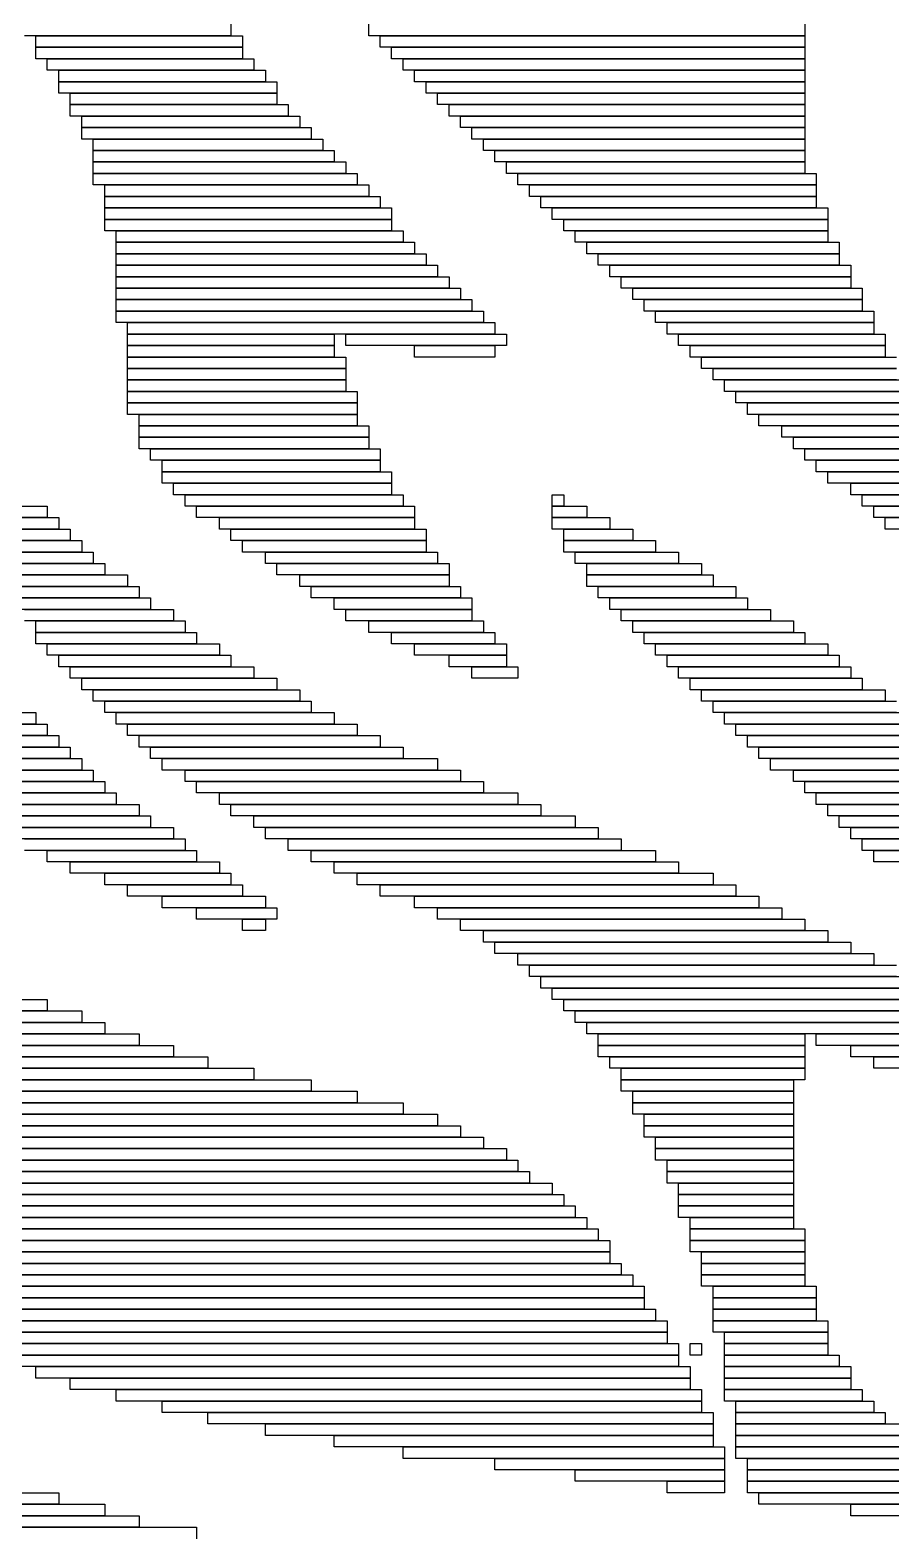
# Model space of a CAD drawing. Extents: x 24 to 1007, y 0 to 1020.
# Drawn here: x 651.5 to 726.5, y 632.5 to 763.5 of the extents above; entities that cross this region are included whole.
import ezdxf

# ---------------------------------------------------------------- set-up
doc = ezdxf.new("R2010")
doc.units = 0

msp = doc.modelspace()

# ---------------------------------------------------------------- linework, layer by layer
for p, q in [((669, 764), (669, 763)), ((681, 763), (681, 764)), ((719, 764), (719, 763)), ((669, 763), (651, 763)), ((652, 763), (670, 763)), ((652, 762), (652, 763)), ((670, 763), (670, 762)), ((719, 763), (681, 763)), ((682, 763), (719, 763)), ((682, 762), (682, 763)), ((719, 763), (719, 762)), ((670, 762), (652, 762)), ((652, 762), (670, 762)), ((652, 761), (652, 762)), ((670, 762), (670, 761)), ((719, 762), (682, 762)), ((683, 762), (719, 762)), ((683, 761), (683, 762)), ((719, 762), (719, 761)), ((670, 761), (652, 761)), ((653, 761), (671, 761)), ((653, 760), (653, 761)), ((671, 760), (653, 760)), ((654, 760), (672, 760)), ((654, 759), (654, 760)), ((671, 761), (671, 760)), ((672, 760), (672, 759)), ((719, 761), (683, 761)), ((684, 761), (719, 761)), ((684, 760), (684, 761)), ((719, 760), (684, 760)), ((685, 760), (719, 760)), ((685, 759), (685, 760)), ((719, 761), (719, 760)), ((719, 760), (719, 759)), ((672, 759), (654, 759)), ((654, 759), (673, 759)), ((654, 758), (654, 759)), ((673, 759), (673, 758)), ((719, 759), (685, 759)), ((686, 759), (719, 759)), ((686, 758), (686, 759)), ((719, 759), (719, 758)), ((673, 758), (654, 758)), ((655, 758), (673, 758)), ((655, 757), (655, 758)), ((673, 758), (673, 757)), ((719, 758), (686, 758)), ((687, 758), (719, 758)), ((687, 757), (687, 758)), ((719, 758), (719, 757)), ((673, 757), (655, 757)), ((655, 757), (674, 757)), ((655, 756), (655, 757)), ((674, 756), (655, 756)), ((656, 756), (675, 756)), ((656, 755), (656, 756)), ((674, 757), (674, 756)), ((675, 756), (675, 755)), ((719, 757), (687, 757)), ((688, 757), (719, 757)), ((688, 756), (688, 757)), ((719, 756), (688, 756)), ((689, 756), (719, 756)), ((689, 755), (689, 756)), ((719, 757), (719, 756)), ((719, 756), (719, 755)), ((675, 755), (656, 755)), ((656, 755), (676, 755)), ((656, 754), (656, 755)), ((676, 755), (676, 754)), ((719, 755), (689, 755)), ((690, 755), (719, 755)), ((690, 754), (690, 755)), ((719, 755), (719, 754)), ((676, 754), (656, 754)), ((657, 754), (677, 754)), ((657, 753), (657, 754)), ((677, 754), (677, 753)), ((719, 754), (690, 754)), ((691, 754), (719, 754)), ((691, 753), (691, 754)), ((719, 754), (719, 753)), ((677, 753), (657, 753)), ((657, 753), (678, 753)), ((657, 752), (657, 753)), ((678, 752), (657, 752)), ((657, 752), (679, 752)), ((657, 751), (657, 752)), ((678, 753), (678, 752)), ((679, 752), (679, 751)), ((719, 753), (691, 753)), ((692, 753), (719, 753)), ((692, 752), (692, 753)), ((719, 752), (692, 752)), ((693, 752), (719, 752)), ((693, 751), (693, 752)), ((719, 753), (719, 752)), ((719, 752), (719, 751)), ((679, 751), (657, 751)), ((657, 751), (680, 751)), ((657, 750), (657, 751)), ((680, 751), (680, 750)), ((719, 751), (693, 751)), ((694, 751), (720, 751)), ((694, 750), (694, 751)), ((720, 751), (720, 750)), ((680, 750), (657, 750)), ((658, 750), (681, 750)), ((658, 749), (658, 750)), ((681, 750), (681, 749)), ((720, 750), (694, 750)), ((695, 750), (720, 750)), ((695, 749), (695, 750)), ((720, 750), (720, 749)), ((681, 749), (658, 749)), ((658, 749), (682, 749)), ((658, 748), (658, 749)), ((682, 749), (682, 748)), ((720, 749), (695, 749)), ((696, 749), (720, 749)), ((696, 748), (696, 749)), ((720, 749), (720, 748)), ((682, 748), (658, 748)), ((658, 748), (683, 748)), ((658, 747), (658, 748)), ((683, 747), (658, 747)), ((658, 747), (683, 747)), ((658, 746), (658, 747)), ((683, 748), (683, 747)), ((683, 747), (683, 746)), ((720, 748), (696, 748)), ((697, 748), (721, 748)), ((697, 747), (697, 748)), ((721, 747), (697, 747)), ((698, 747), (721, 747)), ((698, 746), (698, 747)), ((721, 748), (721, 747)), ((721, 747), (721, 746)), ((683, 746), (658, 746)), ((659, 746), (684, 746)), ((659, 745), (659, 746)), ((684, 746), (684, 745)), ((721, 746), (698, 746)), ((699, 746), (721, 746)), ((699, 745), (699, 746)), ((721, 746), (721, 745)), ((684, 745), (659, 745)), ((659, 745), (685, 745)), ((659, 744), (659, 745)), ((685, 745), (685, 744)), ((721, 745), (699, 745)), ((700, 745), (722, 745)), ((700, 744), (700, 745)), ((722, 745), (722, 744)), ((685, 744), (659, 744)), ((659, 744), (686, 744)), ((659, 743), (659, 744)), ((686, 743), (659, 743)), ((659, 743), (687, 743)), ((659, 742), (659, 743)), ((686, 744), (686, 743)), ((687, 743), (687, 742)), ((722, 744), (700, 744)), ((701, 744), (722, 744)), ((701, 743), (701, 744)), ((722, 743), (701, 743)), ((702, 743), (723, 743)), ((702, 742), (702, 743)), ((722, 744), (722, 743)), ((723, 743), (723, 742)), ((687, 742), (659, 742)), ((659, 742), (688, 742)), ((659, 741), (659, 742)), ((688, 742), (688, 741)), ((723, 742), (702, 742)), ((703, 742), (723, 742)), ((703, 741), (703, 742)), ((723, 742), (723, 741)), ((688, 741), (659, 741)), ((659, 741), (689, 741)), ((659, 740), (659, 741)), ((689, 741), (689, 740)), ((723, 741), (703, 741)), ((704, 741), (724, 741)), ((704, 740), (704, 741)), ((724, 741), (724, 740)), ((689, 740), (659, 740)), ((659, 740), (690, 740)), ((659, 739), (659, 740)), ((690, 739), (659, 739)), ((659, 739), (691, 739)), ((659, 738), (659, 739)), ((690, 740), (690, 739)), ((691, 739), (691, 738)), ((724, 740), (704, 740)), ((705, 740), (724, 740)), ((705, 739), (705, 740)), ((724, 739), (705, 739)), ((706, 739), (725, 739)), ((706, 738), (706, 739)), ((724, 740), (724, 739)), ((725, 739), (725, 738)), ((691, 738), (659, 738)), ((660, 738), (692, 738)), ((660, 737), (660, 738)), ((692, 738), (692, 737)), ((725, 738), (706, 738)), ((707, 738), (725, 738)), ((707, 737), (707, 738)), ((725, 738), (725, 737)), ((692, 737), (660, 737)), ((660, 737), (678, 737)), ((660, 736), (660, 737)), ((678, 737), (678, 736)), ((679, 737), (693, 737)), ((679, 736), (679, 737)), ((693, 737), (693, 736)), ((725, 737), (707, 737)), ((708, 737), (726, 737)), ((708, 736), (708, 737)), ((726, 737), (726, 736)), ((678, 736), (660, 736)), ((660, 736), (678, 736)), ((660, 735), (660, 736)), ((678, 735), (660, 735)), ((660, 735), (679, 735)), ((660, 734), (660, 735)), ((678, 736), (678, 735)), ((693, 736), (679, 736)), ((679, 735), (679, 734)), ((685, 736), (692, 736)), ((685, 735), (685, 736)), ((692, 735), (685, 735)), ((692, 736), (692, 735)), ((726, 736), (708, 736)), ((709, 736), (726, 736)), ((709, 735), (709, 736)), ((726, 735), (709, 735)), ((710, 735), (727, 735)), ((710, 734), (710, 735)), ((726, 736), (726, 735)), ((679, 734), (660, 734)), ((660, 734), (679, 734)), ((660, 733), (660, 734)), ((679, 734), (679, 733)), ((727, 734), (710, 734)), ((711, 734), (727, 734)), ((711, 733), (711, 734)), ((679, 733), (660, 733)), ((660, 733), (679, 733)), ((660, 732), (660, 733)), ((679, 733), (679, 732)), ((727, 733), (711, 733)), ((712, 733), (728, 733)), ((712, 732), (712, 733)), ((679, 732), (660, 732)), ((660, 732), (680, 732)), ((660, 731), (660, 732)), ((680, 731), (660, 731)), ((660, 731), (680, 731)), ((660, 730), (660, 731)), ((680, 732), (680, 731)), ((680, 731), (680, 730)), ((728, 732), (712, 732)), ((713, 732), (728, 732)), ((713, 731), (713, 732)), ((728, 731), (713, 731)), ((714, 731), (729, 731)), ((714, 730), (714, 731)), ((680, 730), (660, 730)), ((661, 730), (680, 730)), ((661, 729), (661, 730)), ((680, 730), (680, 729)), ((729, 730), (714, 730)), ((715, 730), (729, 730)), ((715, 729), (715, 730)), ((680, 729), (661, 729)), ((661, 729), (681, 729)), ((661, 728), (661, 729)), ((681, 729), (681, 728)), ((729, 729), (715, 729)), ((717, 729), (730, 729)), ((717, 728), (717, 729)), ((681, 728), (661, 728)), ((661, 728), (681, 728)), ((661, 727), (661, 728)), ((681, 728), (681, 727)), ((730, 728), (717, 728)), ((718, 728), (731, 728)), ((718, 727), (718, 728)), ((681, 727), (661, 727)), ((662, 727), (682, 727)), ((662, 726), (662, 727)), ((682, 726), (662, 726)), ((663, 726), (682, 726)), ((663, 725), (663, 726)), ((682, 727), (682, 726)), ((682, 726), (682, 725)), ((731, 727), (718, 727)), ((719, 727), (731, 727)), ((719, 726), (719, 727)), ((731, 726), (719, 726)), ((720, 726), (732, 726)), ((720, 725), (720, 726)), ((682, 725), (663, 725)), ((663, 725), (683, 725)), ((663, 724), (663, 725)), ((683, 725), (683, 724)), ((732, 725), (720, 725)), ((721, 725), (733, 725)), ((721, 724), (721, 725)), ((683, 724), (663, 724)), ((664, 724), (683, 724)), ((664, 723), (664, 724)), ((683, 724), (683, 723)), ((733, 724), (721, 724)), ((723, 724), (733, 724)), ((723, 723), (723, 724)), ((646, 722), (653, 722)), ((653, 722), (653, 721)), ((683, 723), (664, 723)), ((665, 723), (684, 723)), ((665, 722), (665, 723)), ((684, 722), (665, 722)), ((666, 722), (685, 722)), ((666, 721), (666, 722)), ((684, 723), (684, 722)), ((685, 722), (685, 721)), ((697, 723), (698, 723)), ((697, 722), (697, 723)), ((698, 722), (697, 722)), ((697, 722), (700, 722)), ((697, 721), (697, 722)), ((698, 723), (698, 722)), ((700, 722), (700, 721)), ((733, 723), (723, 723)), ((724, 723), (734, 723)), ((724, 722), (724, 723)), ((734, 722), (724, 722)), ((725, 722), (734, 722)), ((725, 721), (725, 722)), ((653, 721), (646, 721)), ((646, 721), (654, 721)), ((654, 721), (654, 720)), ((685, 721), (666, 721)), ((668, 721), (685, 721)), ((668, 720), (668, 721)), ((685, 721), (685, 720)), ((700, 721), (697, 721)), ((697, 721), (702, 721)), ((697, 720), (697, 721)), ((702, 721), (702, 720)), ((734, 721), (725, 721)), ((726, 721), (735, 721)), ((726, 720), (726, 721)), ((654, 720), (646, 720)), ((647, 720), (655, 720)), ((655, 720), (655, 719)), ((685, 720), (668, 720)), ((669, 720), (686, 720)), ((669, 719), (669, 720)), ((686, 720), (686, 719)), ((702, 720), (697, 720)), ((698, 720), (704, 720)), ((698, 719), (698, 720)), ((704, 720), (704, 719)), ((735, 720), (726, 720)), ((655, 719), (647, 719)), ((647, 719), (656, 719)), ((656, 718), (647, 718)), ((648, 718), (657, 718)), ((656, 719), (656, 718)), ((657, 718), (657, 717)), ((686, 719), (669, 719)), ((670, 719), (686, 719)), ((670, 718), (670, 719)), ((686, 718), (670, 718)), ((672, 718), (687, 718)), ((672, 717), (672, 718)), ((686, 719), (686, 718)), ((687, 718), (687, 717)), ((704, 719), (698, 719)), ((698, 719), (706, 719)), ((698, 718), (698, 719)), ((706, 718), (698, 718)), ((699, 718), (708, 718)), ((699, 717), (699, 718)), ((706, 719), (706, 718)), ((708, 718), (708, 717)), ((657, 717), (648, 717)), ((648, 717), (658, 717)), ((658, 717), (658, 716)), ((687, 717), (672, 717)), ((673, 717), (688, 717)), ((673, 716), (673, 717)), ((688, 717), (688, 716)), ((708, 717), (699, 717)), ((700, 717), (710, 717)), ((700, 716), (700, 717)), ((710, 717), (710, 716)), ((658, 716), (648, 716)), ((649, 716), (660, 716)), ((660, 716), (660, 715)), ((688, 716), (673, 716)), ((675, 716), (688, 716)), ((675, 715), (675, 716)), ((688, 716), (688, 715)), ((710, 716), (700, 716)), ((700, 716), (711, 716)), ((700, 715), (700, 716)), ((711, 716), (711, 715)), ((660, 715), (649, 715)), ((650, 715), (661, 715)), ((661, 714), (650, 714)), ((650, 714), (662, 714)), ((661, 715), (661, 714)), ((662, 714), (662, 713)), ((688, 715), (675, 715)), ((676, 715), (689, 715)), ((676, 714), (676, 715)), ((689, 714), (676, 714)), ((678, 714), (690, 714)), ((678, 713), (678, 714)), ((689, 715), (689, 714)), ((690, 714), (690, 713)), ((711, 715), (700, 715)), ((701, 715), (713, 715)), ((701, 714), (701, 715)), ((713, 714), (701, 714)), ((702, 714), (714, 714)), ((702, 713), (702, 714)), ((713, 715), (713, 714)), ((714, 714), (714, 713)), ((662, 713), (650, 713)), ((651, 713), (664, 713)), ((664, 713), (664, 712)), ((690, 713), (678, 713)), ((679, 713), (690, 713)), ((679, 712), (679, 713)), ((690, 713), (690, 712)), ((714, 713), (702, 713)), ((703, 713), (716, 713)), ((703, 712), (703, 713)), ((716, 713), (716, 712)), ((664, 712), (651, 712)), ((652, 712), (665, 712)), ((652, 711), (652, 712)), ((665, 712), (665, 711)), ((690, 712), (679, 712)), ((681, 712), (691, 712)), ((681, 711), (681, 712)), ((691, 712), (691, 711)), ((716, 712), (703, 712)), ((704, 712), (718, 712)), ((704, 711), (704, 712)), ((718, 712), (718, 711)), ((665, 711), (652, 711)), ((652, 711), (666, 711)), ((652, 710), (652, 711)), ((666, 711), (666, 710)), ((691, 711), (681, 711)), ((683, 711), (692, 711)), ((683, 710), (683, 711)), ((692, 711), (692, 710)), ((718, 711), (704, 711)), ((705, 711), (719, 711)), ((705, 710), (705, 711)), ((719, 711), (719, 710)), ((666, 710), (652, 710)), ((653, 710), (668, 710)), ((653, 709), (653, 710)), ((668, 709), (653, 709)), ((654, 709), (669, 709)), ((654, 708), (654, 709)), ((668, 710), (668, 709)), ((669, 709), (669, 708)), ((692, 710), (683, 710)), ((685, 710), (693, 710)), ((685, 709), (685, 710)), ((693, 709), (685, 709)), ((688, 709), (693, 709)), ((688, 708), (688, 709)), ((693, 710), (693, 709)), ((693, 709), (693, 708)), ((719, 710), (705, 710)), ((706, 710), (721, 710)), ((706, 709), (706, 710)), ((721, 709), (706, 709)), ((707, 709), (722, 709)), ((707, 708), (707, 709)), ((721, 710), (721, 709)), ((722, 709), (722, 708)), ((669, 708), (654, 708)), ((655, 708), (671, 708)), ((655, 707), (655, 708)), ((671, 708), (671, 707)), ((693, 708), (688, 708)), ((690, 708), (694, 708)), ((690, 707), (690, 708)), ((694, 708), (694, 707)), ((722, 708), (707, 708)), ((708, 708), (723, 708)), ((708, 707), (708, 708)), ((723, 708), (723, 707)), ((671, 707), (655, 707)), ((656, 707), (673, 707)), ((656, 706), (656, 707)), ((673, 707), (673, 706)), ((694, 707), (690, 707)), ((723, 707), (708, 707)), ((709, 707), (724, 707)), ((709, 706), (709, 707)), ((724, 707), (724, 706)), ((673, 706), (656, 706)), ((657, 706), (675, 706)), ((657, 705), (657, 706)), ((675, 705), (657, 705)), ((658, 705), (676, 705)), ((658, 704), (658, 705)), ((675, 706), (675, 705)), ((676, 705), (676, 704)), ((724, 706), (709, 706)), ((710, 706), (726, 706)), ((710, 705), (710, 706)), ((726, 705), (710, 705)), ((711, 705), (727, 705)), ((711, 704), (711, 705)), ((726, 706), (726, 705)), ((632, 704), (652, 704)), ((652, 704), (652, 703)), ((676, 704), (658, 704)), ((659, 704), (678, 704)), ((659, 703), (659, 704)), ((678, 704), (678, 703)), ((727, 704), (711, 704)), ((712, 704), (728, 704)), ((712, 703), (712, 704)), ((652, 703), (632, 703)), ((633, 703), (653, 703)), ((653, 703), (653, 702)), ((678, 703), (659, 703)), ((660, 703), (680, 703)), ((660, 702), (660, 703)), ((680, 703), (680, 702)), ((728, 703), (712, 703)), ((713, 703), (730, 703)), ((713, 702), (713, 703)), ((653, 702), (633, 702)), ((635, 702), (654, 702)), ((654, 701), (635, 701)), ((636, 701), (655, 701)), ((654, 702), (654, 701)), ((655, 701), (655, 700)), ((680, 702), (660, 702)), ((661, 702), (682, 702)), ((661, 701), (661, 702)), ((682, 701), (661, 701)), ((662, 701), (684, 701)), ((662, 700), (662, 701)), ((682, 702), (682, 701)), ((684, 701), (684, 700)), ((730, 702), (713, 702)), ((714, 702), (731, 702)), ((714, 701), (714, 702)), ((731, 701), (714, 701)), ((715, 701), (732, 701)), ((715, 700), (715, 701)), ((655, 700), (636, 700)), ((638, 700), (656, 700)), ((656, 700), (656, 699)), ((684, 700), (662, 700)), ((663, 700), (687, 700)), ((663, 699), (663, 700)), ((687, 700), (687, 699)), ((732, 700), (715, 700)), ((716, 700), (734, 700)), ((716, 699), (716, 700)), ((656, 699), (638, 699)), ((640, 699), (657, 699)), ((657, 699), (657, 698)), ((687, 699), (663, 699)), ((665, 699), (689, 699)), ((665, 698), (665, 699)), ((689, 699), (689, 698)), ((734, 699), (716, 699)), ((718, 699), (735, 699)), ((718, 698), (718, 699)), ((657, 698), (640, 698)), ((641, 698), (658, 698)), ((658, 697), (641, 697)), ((643, 697), (659, 697)), ((658, 698), (658, 697)), ((659, 697), (659, 696)), ((689, 698), (665, 698)), ((666, 698), (691, 698)), ((666, 697), (666, 698)), ((691, 697), (666, 697)), ((668, 697), (694, 697)), ((668, 696), (668, 697)), ((691, 698), (691, 697)), ((694, 697), (694, 696)), ((735, 698), (718, 698)), ((719, 698), (736, 698)), ((719, 697), (719, 698)), ((736, 697), (719, 697)), ((720, 697), (737, 697)), ((720, 696), (720, 697)), ((659, 696), (643, 696)), ((645, 696), (661, 696)), ((661, 696), (661, 695)), ((694, 696), (668, 696)), ((669, 696), (696, 696)), ((669, 695), (669, 696)), ((696, 696), (696, 695)), ((737, 696), (720, 696)), ((721, 696), (738, 696)), ((721, 695), (721, 696)), ((661, 695), (645, 695)), ((647, 695), (662, 695)), ((662, 695), (662, 694)), ((696, 695), (669, 695)), ((671, 695), (699, 695)), ((671, 694), (671, 695)), ((699, 695), (699, 694)), ((738, 695), (721, 695)), ((722, 695), (739, 695)), ((722, 694), (722, 695)), ((662, 694), (647, 694)), ((649, 694), (664, 694)), ((664, 693), (649, 693)), ((651, 693), (665, 693)), ((664, 694), (664, 693)), ((665, 693), (665, 692)), ((699, 694), (671, 694)), ((672, 694), (701, 694)), ((672, 693), (672, 694)), ((701, 693), (672, 693)), ((674, 693), (703, 693)), ((674, 692), (674, 693)), ((701, 694), (701, 693)), ((703, 693), (703, 692)), ((739, 694), (722, 694)), ((723, 694), (740, 694)), ((723, 693), (723, 694)), ((740, 693), (723, 693)), ((724, 693), (741, 693)), ((724, 692), (724, 693)), ((665, 692), (651, 692)), ((653, 692), (666, 692)), ((653, 691), (653, 692)), ((666, 692), (666, 691)), ((703, 692), (674, 692)), ((676, 692), (706, 692)), ((676, 691), (676, 692)), ((706, 692), (706, 691)), ((741, 692), (724, 692)), ((725, 692), (742, 692)), ((725, 691), (725, 692)), ((666, 691), (653, 691)), ((655, 691), (668, 691)), ((655, 690), (655, 691)), ((668, 691), (668, 690)), ((706, 691), (676, 691)), ((678, 691), (708, 691)), ((678, 690), (678, 691)), ((708, 691), (708, 690)), ((742, 691), (725, 691)), ((668, 690), (655, 690)), ((658, 690), (669, 690)), ((658, 689), (658, 690)), ((669, 690), (669, 689)), ((708, 690), (678, 690)), ((680, 690), (711, 690)), ((680, 689), (680, 690)), ((711, 690), (711, 689)), ((669, 689), (658, 689)), ((660, 689), (670, 689)), ((660, 688), (660, 689)), ((670, 688), (660, 688)), ((663, 688), (672, 688)), ((663, 687), (663, 688)), ((670, 689), (670, 688)), ((672, 688), (672, 687)), ((711, 689), (680, 689)), ((682, 689), (713, 689)), ((682, 688), (682, 689)), ((713, 688), (682, 688)), ((685, 688), (715, 688)), ((685, 687), (685, 688)), ((713, 689), (713, 688)), ((715, 688), (715, 687)), ((672, 687), (663, 687)), ((666, 687), (673, 687)), ((666, 686), (666, 687)), ((673, 687), (673, 686)), ((715, 687), (685, 687)), ((687, 687), (717, 687)), ((687, 686), (687, 687)), ((717, 687), (717, 686)), ((673, 686), (666, 686)), ((670, 686), (672, 686)), ((670, 685), (670, 686)), ((672, 686), (672, 685)), ((717, 686), (687, 686)), ((689, 686), (719, 686)), ((689, 685), (689, 686)), ((719, 686), (719, 685)), ((672, 685), (670, 685)), ((719, 685), (689, 685)), ((691, 685), (721, 685)), ((691, 684), (691, 685)), ((721, 684), (691, 684)), ((692, 684), (723, 684)), ((692, 683), (692, 684)), ((721, 685), (721, 684)), ((723, 684), (723, 683)), ((723, 683), (692, 683)), ((694, 683), (725, 683)), ((694, 682), (694, 683)), ((725, 683), (725, 682)), ((725, 682), (694, 682)), ((695, 682), (727, 682)), ((695, 681), (695, 682)), ((727, 681), (695, 681)), ((696, 681), (729, 681)), ((696, 680), (696, 681)), ((729, 680), (696, 680)), ((697, 680), (731, 680)), ((697, 679), (697, 680)), ((604, 679), (653, 679)), ((653, 679), (653, 678)), ((731, 679), (697, 679)), ((698, 679), (732, 679)), ((698, 678), (698, 679)), ((653, 678), (604, 678)), ((605, 678), (656, 678)), ((656, 678), (656, 677)), ((732, 678), (698, 678)), ((699, 678), (734, 678)), ((699, 677), (699, 678)), ((656, 677), (605, 677)), ((605, 677), (658, 677)), ((658, 676), (605, 676)), ((606, 676), (661, 676)), ((658, 677), (658, 676)), ((661, 676), (661, 675)), ((734, 677), (699, 677)), ((700, 677), (735, 677)), ((700, 676), (700, 677)), ((735, 676), (700, 676)), ((701, 676), (719, 676)), ((701, 675), (701, 676)), ((719, 676), (719, 675)), ((720, 676), (737, 676)), ((720, 675), (720, 676)), ((661, 675), (606, 675)), ((607, 675), (664, 675)), ((664, 675), (664, 674)), ((719, 675), (701, 675)), ((701, 675), (719, 675)), ((701, 674), (701, 675)), ((719, 675), (719, 674)), ((737, 675), (720, 675)), ((723, 675), (738, 675)), ((723, 674), (723, 675)), ((664, 674), (607, 674)), ((608, 674), (667, 674)), ((667, 674), (667, 673)), ((719, 674), (701, 674)), ((702, 674), (719, 674)), ((702, 673), (702, 674)), ((719, 674), (719, 673)), ((738, 674), (723, 674)), ((725, 674), (739, 674)), ((725, 673), (725, 674)), ((667, 673), (608, 673)), ((609, 673), (671, 673)), ((671, 673), (671, 672)), ((719, 673), (702, 673)), ((703, 673), (719, 673)), ((703, 672), (703, 673)), ((719, 673), (719, 672)), ((739, 673), (725, 673)), ((671, 672), (609, 672)), ((610, 672), (676, 672)), ((676, 671), (610, 671)), ((611, 671), (680, 671)), ((676, 672), (676, 671)), ((680, 671), (680, 670)), ((719, 672), (703, 672)), ((703, 672), (718, 672)), ((703, 671), (703, 672)), ((718, 671), (703, 671)), ((704, 671), (718, 671)), ((704, 670), (704, 671)), ((718, 672), (718, 671)), ((718, 671), (718, 670)), ((680, 670), (611, 670)), ((612, 670), (684, 670)), ((684, 670), (684, 669)), ((718, 670), (704, 670)), ((704, 670), (718, 670)), ((704, 669), (704, 670)), ((718, 670), (718, 669)), ((684, 669), (612, 669)), ((613, 669), (687, 669)), ((687, 669), (687, 668)), ((718, 669), (704, 669)), ((705, 669), (718, 669)), ((705, 668), (705, 669)), ((718, 669), (718, 668)), ((687, 668), (613, 668)), ((614, 668), (689, 668)), ((689, 667), (614, 667)), ((615, 667), (691, 667)), ((689, 668), (689, 667)), ((691, 667), (691, 666)), ((718, 668), (705, 668)), ((705, 668), (718, 668)), ((705, 667), (705, 668)), ((718, 667), (705, 667)), ((706, 667), (718, 667)), ((706, 666), (706, 667)), ((718, 668), (718, 667)), ((718, 667), (718, 666)), ((691, 666), (615, 666)), ((616, 666), (693, 666)), ((693, 666), (693, 665)), ((718, 666), (706, 666)), ((706, 666), (718, 666)), ((706, 665), (706, 666)), ((718, 666), (718, 665)), ((693, 665), (616, 665)), ((617, 665), (694, 665)), ((694, 665), (694, 664)), ((718, 665), (706, 665)), ((707, 665), (718, 665)), ((707, 664), (707, 665)), ((718, 665), (718, 664)), ((694, 664), (617, 664)), ((618, 664), (695, 664)), ((695, 663), (618, 663)), ((620, 663), (697, 663)), ((695, 664), (695, 663)), ((697, 663), (697, 662)), ((718, 664), (707, 664)), ((707, 664), (718, 664)), ((707, 663), (707, 664)), ((718, 663), (707, 663)), ((708, 663), (718, 663)), ((708, 662), (708, 663)), ((718, 664), (718, 663)), ((718, 663), (718, 662)), ((697, 662), (620, 662)), ((621, 662), (698, 662)), ((698, 662), (698, 661)), ((718, 662), (708, 662)), ((708, 662), (718, 662)), ((708, 661), (708, 662)), ((718, 662), (718, 661)), ((698, 661), (621, 661)), ((622, 661), (699, 661)), ((699, 661), (699, 660)), ((718, 661), (708, 661)), ((708, 661), (718, 661)), ((708, 660), (708, 661)), ((718, 661), (718, 660)), ((699, 660), (622, 660)), ((624, 660), (700, 660)), ((700, 659), (624, 659)), ((625, 659), (701, 659)), ((700, 660), (700, 659)), ((701, 659), (701, 658)), ((718, 660), (708, 660)), ((709, 660), (718, 660)), ((709, 659), (709, 660)), ((718, 659), (709, 659)), ((709, 659), (719, 659)), ((709, 658), (709, 659)), ((718, 660), (718, 659)), ((719, 659), (719, 658)), ((701, 658), (625, 658)), ((627, 658), (702, 658)), ((702, 658), (702, 657)), ((719, 658), (709, 658)), ((709, 658), (719, 658)), ((709, 657), (709, 658)), ((719, 658), (719, 657)), ((702, 657), (627, 657)), ((629, 657), (702, 657)), ((702, 657), (702, 656)), ((719, 657), (709, 657)), ((710, 657), (719, 657)), ((710, 656), (710, 657)), ((719, 657), (719, 656)), ((702, 656), (629, 656)), ((630, 656), (703, 656)), ((703, 655), (630, 655)), ((632, 655), (704, 655)), ((703, 656), (703, 655)), ((704, 655), (704, 654)), ((719, 656), (710, 656)), ((710, 656), (719, 656)), ((710, 655), (710, 656)), ((719, 655), (710, 655)), ((710, 655), (719, 655)), ((710, 654), (710, 655)), ((719, 656), (719, 655)), ((719, 655), (719, 654)), ((704, 654), (632, 654)), ((634, 654), (705, 654)), ((705, 654), (705, 653)), ((719, 654), (710, 654)), ((711, 654), (720, 654)), ((711, 653), (711, 654)), ((720, 654), (720, 653)), ((705, 653), (634, 653)), ((636, 653), (705, 653)), ((705, 653), (705, 652)), ((720, 653), (711, 653)), ((711, 653), (720, 653)), ((711, 652), (711, 653)), ((720, 653), (720, 652)), ((705, 652), (636, 652)), ((638, 652), (706, 652)), ((706, 652), (706, 651)), ((720, 652), (711, 652)), ((711, 652), (720, 652)), ((711, 651), (711, 652)), ((720, 652), (720, 651)), ((706, 651), (638, 651)), ((641, 651), (707, 651)), ((707, 650), (641, 650)), ((643, 650), (707, 650)), ((707, 651), (707, 650)), ((707, 650), (707, 649)), ((720, 651), (711, 651)), ((711, 651), (721, 651)), ((711, 650), (711, 651)), ((721, 650), (711, 650)), ((712, 650), (721, 650)), ((712, 649), (712, 650)), ((721, 651), (721, 650)), ((721, 650), (721, 649)), ((707, 649), (643, 649)), ((646, 649), (708, 649)), ((708, 649), (708, 648)), ((709, 649), (710, 649)), ((709, 648), (709, 649)), ((710, 649), (710, 648)), ((721, 649), (712, 649)), ((712, 649), (721, 649)), ((712, 648), (712, 649)), ((721, 649), (721, 648)), ((708, 648), (646, 648)), ((649, 648), (708, 648)), ((708, 648), (708, 647)), ((710, 648), (709, 648)), ((721, 648), (712, 648)), ((712, 648), (722, 648)), ((712, 647), (712, 648)), ((722, 648), (722, 647)), ((708, 647), (649, 647)), ((652, 647), (709, 647)), ((652, 646), (652, 647)), ((709, 646), (652, 646)), ((655, 646), (709, 646)), ((655, 645), (655, 646)), ((709, 647), (709, 646)), ((709, 646), (709, 645)), ((722, 647), (712, 647)), ((712, 647), (723, 647)), ((712, 646), (712, 647)), ((723, 646), (712, 646)), ((712, 646), (723, 646)), ((712, 645), (712, 646)), ((723, 647), (723, 646)), ((723, 646), (723, 645)), ((709, 645), (655, 645)), ((659, 645), (710, 645)), ((659, 644), (659, 645)), ((710, 645), (710, 644)), ((723, 645), (712, 645)), ((712, 645), (724, 645)), ((712, 644), (712, 645)), ((724, 645), (724, 644)), ((710, 644), (659, 644)), ((663, 644), (710, 644)), ((663, 643), (663, 644)), ((710, 644), (710, 643)), ((724, 644), (712, 644)), ((713, 644), (725, 644)), ((713, 643), (713, 644)), ((725, 644), (725, 643)), ((710, 643), (663, 643)), ((667, 643), (711, 643)), ((667, 642), (667, 643)), ((711, 642), (667, 642)), ((672, 642), (711, 642)), ((672, 641), (672, 642)), ((711, 643), (711, 642)), ((711, 642), (711, 641)), ((725, 643), (713, 643)), ((713, 643), (726, 643)), ((713, 642), (713, 643)), ((726, 642), (713, 642)), ((713, 642), (728, 642)), ((713, 641), (713, 642)), ((726, 643), (726, 642)), ((711, 641), (672, 641)), ((678, 641), (711, 641)), ((678, 640), (678, 641)), ((711, 641), (711, 640)), ((728, 641), (713, 641)), ((713, 641), (730, 641)), ((713, 640), (713, 641)), ((711, 640), (678, 640)), ((684, 640), (712, 640)), ((684, 639), (684, 640)), ((712, 640), (712, 639)), ((730, 640), (713, 640)), ((713, 640), (734, 640)), ((713, 639), (713, 640)), ((712, 639), (684, 639)), ((692, 639), (712, 639)), ((692, 638), (692, 639)), ((712, 638), (692, 638)), ((699, 638), (712, 638)), ((699, 637), (699, 638)), ((712, 639), (712, 638)), ((712, 638), (712, 637)), ((734, 639), (713, 639)), ((714, 639), (766, 639)), ((714, 638), (714, 639)), ((766, 638), (714, 638)), ((714, 638), (766, 638)), ((714, 637), (714, 638)), ((712, 637), (699, 637)), ((707, 637), (712, 637)), ((707, 636), (707, 637)), ((712, 637), (712, 636)), ((766, 637), (714, 637)), ((714, 637), (767, 637)), ((714, 636), (714, 637)), ((628, 636), (654, 636)), ((654, 636), (654, 635)), ((712, 636), (707, 636)), ((767, 636), (714, 636)), ((715, 636), (767, 636)), ((715, 635), (715, 636)), ((654, 635), (628, 635)), ((629, 635), (658, 635)), ((658, 635), (658, 634)), ((767, 635), (715, 635)), ((723, 635), (767, 635)), ((723, 634), (723, 635)), ((658, 634), (629, 634)), ((629, 634), (661, 634)), ((661, 633), (629, 633)), ((630, 633), (666, 633)), ((661, 634), (661, 633)), ((666, 633), (666, 632)), ((767, 634), (723, 634))]:
    msp.add_line(p, q)

doc.saveas('drawing.dxf')
